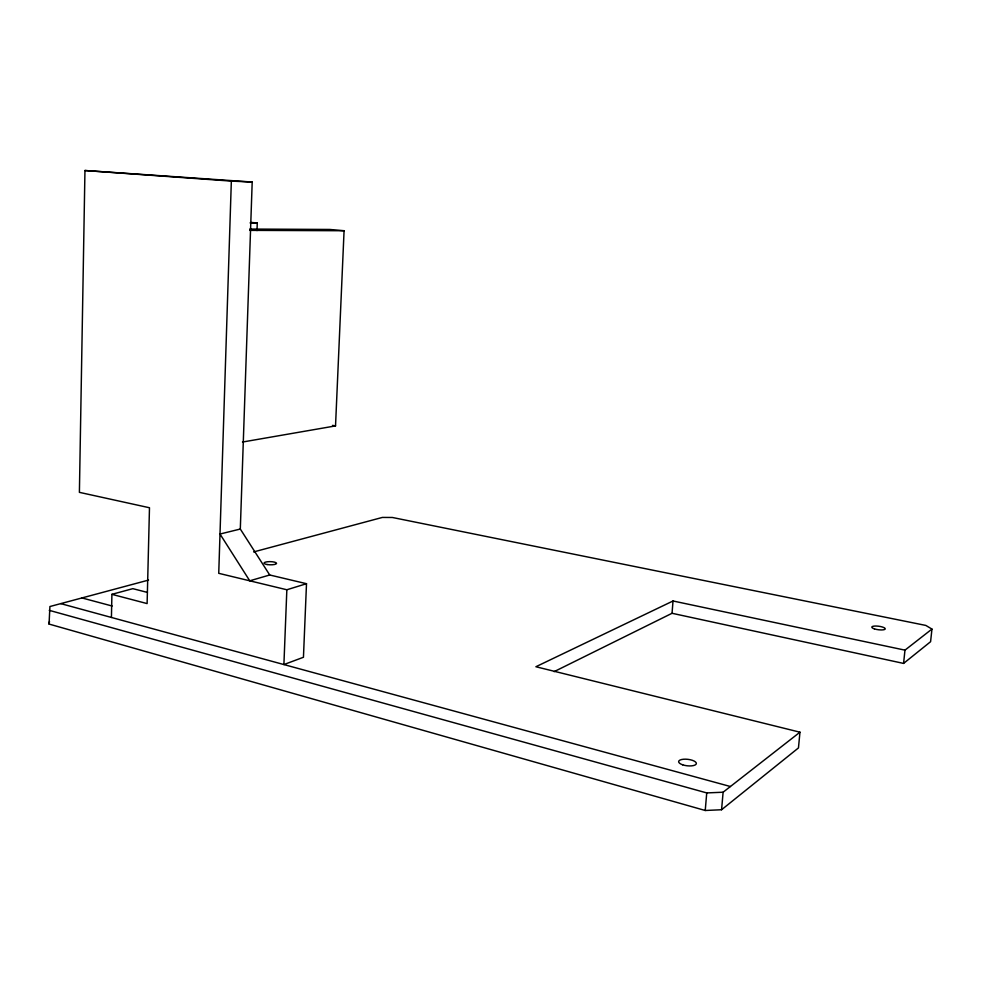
<?xml version="1.0" encoding="UTF-8"?>
<svg xmlns="http://www.w3.org/2000/svg" width="981" height="981" viewBox="0 0 981 981"><rect width="100%" height="100%" fill="white"/><g stroke="black" fill="none" stroke-linecap="round" stroke-linejoin="round"><path stroke-width="1.47" d="M253.625 551.935L382.369 517.428L392.375 517.478L925.806 625.424L931.95 629.079L904.973 650.145L673.027 600.985L535.896 666.737L799.956 732.194L798.46 747.927L721.575 809.742L705.229 810.49L49.05 624.063L49.921 606.528L148.548 580.09M306.501 583.707L286.844 589.765L283.901 664.554L303.448 657.27L306.501 583.707L269.726 574.989L240.308 529.041L252.191 182.037L84.955 170.51L79.4 492.352L149.48 507.753L147.113 603.585L111.908 594.339L111.429 617.454M84.955 170.51L231.344 181.105L218.738 573.321L286.844 589.765M257.01 230.584L257.267 222.981L251.357 222.454M242.491 442.039L335.527 425.901L344.073 230.731L329.751 229.456L249.763 229.064M554.13 671.642L672.046 613.284L673.027 600.985M705.229 810.49L706.737 792.918L49.246 610.341M721.575 809.742L723.107 792.219L799.956 732.194M672.046 613.284L903.575 663.414L904.973 650.145M931.95 629.079L930.589 641.697L903.575 663.414M49.05 624.063L49.504 621.451M269.726 574.989L249.75 580.813L220.002 534.032L240.308 529.041M111.908 594.339L132.827 588.661L147.408 592.414M706.737 792.918L723.107 792.219M249.665 230.376L344.073 230.731M250.069 222.908L257.267 222.981M231.344 181.105L252.191 182.037M332.51 425.386L335.527 425.901M81.963 597.944L112.165 606.025M60.773 603.622L730.416 786.517M682.69 764.824A8.915 3.25 6.6 0 0 696.351 763.598A8.915 3.25 6.6 0 0 683.45 759.245A8.915 3.25 6.6 0 0 682.69 764.824M874.427 628.895A6.781 1.766 7.5 0 0 885.205 629.029A6.781 1.766 7.5 0 0 875.972 626.025A6.781 1.766 7.5 0 0 874.427 628.895M267.114 564.529A6.254 1.582 1.2 0 0 276.544 563.364A6.254 1.582 1.2 0 0 267.212 561.782A6.254 1.582 1.2 0 0 267.114 564.529"/></g></svg>
